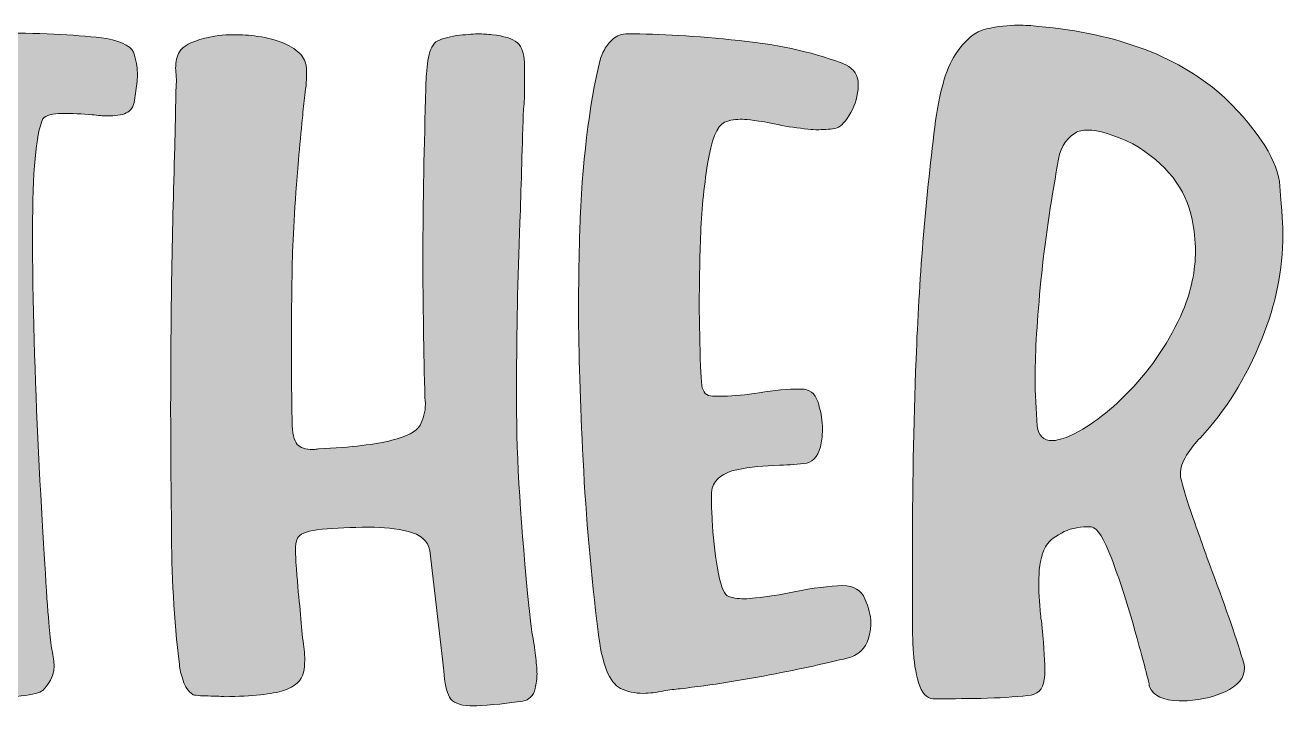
# Model space of a CAD drawing. Header units: inches. Extents: x 33 to 466, y -481 to -24.
# Drawn here: x 295.9 to 466, y -116.8 to -24.7 of the extents above; entities that cross this region are included whole.
import ezdxf

# ---------------------------------------------------------------- set-up
doc = ezdxf.new("R2010")
doc.units = ezdxf.units.IN
doc.header["$MEASUREMENT"] = 0
doc.layers.add('Layer 1', color=7, linetype='Continuous')

# ---------------------------------------------------------------- blocks, each defined once
blk = doc.blocks.new('block 11')
at = {"layer": 'Layer 1', "true_color": 0x0b0b0b}
h = blk.add_hatch(color=28, dxfattribs=at)
h.dxf.hatch_style = 2
edge = h.paths.add_edge_path()
edge.add_spline(control_points=[(447.95, -113.85), (447.44, -111.87), (446.71, -109.23), (445.8, -105.9), (444.85, -102.64), (443.89, -99.65), (442.88, -96.95), (441.86, -94.24), (440.96, -92.78), (440.12, -92.61), (440.12, -92.61), (439.61, -92.61), (439.61, -92.61), (438.26, -92.61), (437.07, -92.89), (436.06, -93.46), (434.93, -94.08), (434.2, -94.7), (433.92, -95.31), (433.3, -96.55), (433.02, -97.96), (433.02, -99.6), (432.96, -101.23), (433.07, -102.86), (433.24, -104.5), (433.3, -104.67), (433.3, -104.83), (433.3, -105), (433.3, -105.12), (433.3, -105.23), (433.36, -105.28), (433.64, -108.16), (433.81, -110.35), (433.81, -111.87), (433.81, -112.44), (433.81, -112.89), (433.75, -113.28), (433.58, -114.63), (432.79, -115.37), (431.5, -115.42), (429.75, -115.65), (427.61, -115.76), (425.19, -115.82), (422.71, -115.87), (420.57, -115.87), (418.71, -115.87), (417.81, -115.82), (417.14, -115.09), (416.74, -113.68), (416.35, -112.33), (416.07, -110.8), (416.01, -109.06), (415.9, -107.31), (415.9, -105.68), (415.9, -104.27), (415.9, -104.27), (415.9, -96.72), (415.9, -96.72), (415.9, -87.88), (416.07, -78.92), (416.4, -69.91), (416.8, -59.27), (417.64, -48.79), (418.94, -38.48), (419.5, -33.98), (420.4, -30.71), (421.7, -28.74), (422.99, -26.77), (424.4, -25.58), (425.92, -25.25), (427.44, -24.91), (428.85, -24.74), (430.26, -24.74), (431.1, -24.74), (432, -24.8), (432.96, -24.91), (443.78, -25.87), (452.23, -29.08), (458.25, -34.65), (462.93, -39.22), (465.35, -43.16), (465.63, -46.54), (465.91, -49.97), (466.03, -52.11), (466.03, -53.07), (466.03, -57.86), (465.07, -62.53), (463.21, -67.1), (461.01, -72.56), (458.2, -77.01), (454.87, -80.56), (454.2, -81.23), (453.58, -82.02), (453.01, -82.92), (452.45, -83.82), (452.17, -84.67), (452.17, -85.46), (452.17, -85.63), (452.17, -85.85), (452.23, -86.02), (452.51, -87.32), (453.07, -89.12), (453.86, -91.37), (454.65, -93.63), (455.49, -96.05), (456.45, -98.64), (458.37, -103.76), (459.83, -107.93), (460.79, -111.25), (460.79, -111.42), (460.84, -111.59), (460.84, -111.71), (460.84, -113.06), (459.94, -114.13), (458.2, -114.92), (456.34, -115.76), (454.37, -116.16), (452.28, -116.16), (452.28, -116.16), (452, -116.16), (452, -116.16), (449.8, -116.1), (448.51, -115.48), (448, -114.24), (447.95, -114.13), (447.95, -114.02), (447.95, -113.85)], knot_values=[0, 0, 0, 0, 1, 1, 1, 2, 2, 2, 3, 3, 3, 4, 4, 4, 5, 5, 5, 6, 6, 6, 7, 7, 7, 8, 8, 8, 9, 9, 9, 10, 10, 10, 11, 11, 11, 12, 12, 12, 13, 13, 13, 14, 14, 14, 15, 15, 15, 16, 16, 16, 17, 17, 17, 18, 18, 18, 19, 19, 19, 20, 20, 20, 21, 21, 21, 22, 22, 22, 23, 23, 23, 24, 24, 24, 25, 25, 25, 26, 26, 26, 27, 27, 27, 28, 28, 28, 29, 29, 29, 30, 30, 30, 31, 31, 31, 32, 32, 32, 33, 33, 33, 34, 34, 34, 35, 35, 35, 36, 36, 36, 37, 37, 37, 38, 38, 38, 39, 39, 39, 40, 40, 40, 41, 41, 41, 42, 42, 42, 42], degree=3, periodic=1)
edge = h.paths.add_edge_path()
edge.add_spline(control_points=[(439.61, -38.93), (438.93, -38.93), (438.37, -39.05), (437.92, -39.33), (436.57, -40.17), (435.78, -41.58), (435.55, -43.61), (434.6, -48.85), (433.81, -54.08), (433.3, -59.27), (432.79, -64.5), (432.51, -68.84), (432.51, -72.28), (432.51, -74.64), (432.63, -76.84), (432.79, -78.98), (432.96, -80.28), (433.64, -80.95), (434.82, -80.95), (435.38, -80.95), (436.17, -80.73), (437.02, -80.39), (439.55, -79.32), (442.31, -77.29), (445.3, -74.19), (448.28, -71.1), (450.7, -67.49), (452.51, -63.38), (453.63, -60.68), (454.2, -57.97), (454.2, -55.27), (454.2, -53.86), (454.03, -52.45), (453.75, -51.04), (452.9, -46.82), (450.26, -43.44), (445.75, -40.79), (443.1, -39.55), (441.07, -38.93), (439.61, -38.93)], knot_values=[0, 0, 0, 0, 1, 1, 1, 2, 2, 2, 3, 3, 3, 4, 4, 4, 5, 5, 5, 6, 6, 6, 7, 7, 7, 8, 8, 8, 9, 9, 9, 10, 10, 10, 11, 11, 11, 12, 12, 12, 13, 13, 13, 13], degree=3, periodic=1)
h = blk.add_hatch(color=28, dxfattribs=at)
h.dxf.hatch_style = 2
edge = h.paths.add_edge_path()
edge.add_spline(control_points=[(296.85, -52.56), (296.85, -52.56), (296.85, -56.06), (296.85, -56.06), (296.96, -66.08), (297.3, -76.16), (297.86, -86.36), (298.42, -96.55), (298.82, -103.14), (299.1, -106.13), (299.21, -107.42), (299.32, -108.49), (299.49, -109.34), (299.66, -110.13), (299.77, -110.86), (299.77, -111.48), (299.77, -111.71), (299.72, -111.93), (299.72, -112.1), (299.61, -112.89), (299.1, -113.79), (298.25, -114.75), (297.86, -115.03), (296.9, -115.31), (295.33, -115.48), (293.69, -115.7), (291.89, -115.82), (289.92, -115.76), (287.89, -115.76), (286.09, -115.54), (284.51, -115.14), (282.93, -114.75), (282.03, -114.02), (281.75, -113.06), (281.36, -111.31), (281.07, -109.28), (280.91, -106.86), (280.29, -94.98), (279.95, -83.49), (279.95, -72.28), (279.95, -70.08), (280, -67.83), (280, -65.63), (280, -65.63), (280.06, -59.15), (280.06, -59.15), (280.06, -52.62), (279.95, -45.86), (279.78, -38.99), (279.78, -37.92), (279.39, -37.3), (278.54, -37.19), (277.69, -37.08), (276.96, -37.02), (276.29, -37.02), (275.33, -37.02), (274.15, -37.13), (272.74, -37.24), (271.72, -37.36), (270.6, -37.47), (269.36, -37.53), (268.97, -37.53), (268.57, -37.58), (268.23, -37.58), (267.5, -37.58), (266.99, -37.53), (266.54, -37.41), (265.92, -37.24), (265.53, -36.68), (265.25, -35.78), (264.97, -34.88), (264.74, -33.36), (264.57, -31.27), (264.57, -31.05), (264.52, -30.77), (264.52, -30.54), (264.52, -29.41), (264.85, -28.57), (265.53, -28.01), (266.32, -27.39), (267.84, -26.94), (270.09, -26.77), (275.22, -26.26), (279.95, -25.98), (284.34, -25.92), (288.74, -25.87), (291.55, -25.81), (292.73, -25.81), (298.54, -25.81), (303.27, -26.09), (306.87, -26.54), (309.18, -26.99), (310.42, -27.72), (310.65, -28.8), (310.93, -29.87), (311.04, -30.71), (311.04, -31.44), (311.04, -32.29), (310.93, -33.08), (310.76, -33.98), (310.76, -33.98), (310.65, -34.88), (310.65, -34.88), (310.53, -35.78), (310.14, -36.34), (309.52, -36.62), (308.9, -36.91), (308, -37.02), (306.93, -37.02), (306.42, -37.02), (305.75, -36.96), (304.9, -36.85), (303.55, -36.74), (302.2, -36.68), (300.84, -36.68), (299.55, -36.68), (298.65, -36.91), (298.25, -37.41), (297.3, -39.55), (296.85, -44.62), (296.85, -52.56)], knot_values=[0, 0, 0, 0, 1, 1, 1, 2, 2, 2, 3, 3, 3, 4, 4, 4, 5, 5, 5, 6, 6, 6, 7, 7, 7, 8, 8, 8, 9, 9, 9, 10, 10, 10, 11, 11, 11, 12, 12, 12, 13, 13, 13, 14, 14, 14, 15, 15, 15, 16, 16, 16, 17, 17, 17, 18, 18, 18, 19, 19, 19, 20, 20, 20, 21, 21, 21, 22, 22, 22, 23, 23, 23, 24, 24, 24, 25, 25, 25, 26, 26, 26, 27, 27, 27, 28, 28, 28, 29, 29, 29, 30, 30, 30, 31, 31, 31, 32, 32, 32, 33, 33, 33, 34, 34, 34, 35, 35, 35, 36, 36, 36, 37, 37, 37, 38, 38, 38, 39, 39, 39, 40, 40, 40, 40], degree=3, periodic=1)
h = blk.add_hatch(color=28, dxfattribs=at)
h.dxf.hatch_style = 2
edge = h.paths.add_edge_path()
edge.add_spline(control_points=[(356.38, -116.83), (356.38, -116.83), (356.04, -116.83), (356.04, -116.83), (354.57, -116.77), (353.67, -116.38), (353.28, -115.65), (352.88, -114.92), (352.6, -113.73), (352.49, -112.1), (352.43, -111.59), (352.38, -111.09), (352.32, -110.52), (352.32, -110.52), (350.63, -95.82), (350.63, -95.82), (350.35, -94.53), (349.33, -93.63), (347.7, -93.23), (346.07, -92.84), (344.26, -92.67), (342.41, -92.67), (342.41, -92.67), (341.45, -92.67), (341.45, -92.67), (339.14, -92.72), (337.11, -92.84), (335.37, -93.01), (333.84, -93.23), (332.94, -93.63), (332.72, -94.13), (332.49, -94.64), (332.44, -95.2), (332.44, -95.82), (332.44, -96.16), (332.44, -96.55), (332.49, -96.95), (332.49, -96.95), (332.49, -97.4), (332.49, -97.4), (332.66, -99.82), (332.83, -101.79), (333, -103.31), (333.17, -104.89), (333.28, -106.35), (333.39, -107.65), (333.56, -108.78), (333.68, -109.73), (333.68, -110.63), (333.68, -111.25), (333.62, -111.82), (333.51, -112.33), (333.28, -113.45), (332.38, -114.24), (330.86, -114.75), (329.28, -115.25), (326.63, -115.54), (322.86, -115.59), (322.75, -115.59), (322.47, -115.59), (322.07, -115.54), (321.62, -115.54), (321.12, -115.54), (320.61, -115.48), (320.1, -115.48), (319.65, -115.48), (319.26, -115.42), (318.86, -115.37), (318.58, -115.37), (318.52, -115.31), (317.9, -114.86), (317.45, -114.24), (317.23, -113.4), (316.95, -112.61), (316.78, -111.87), (316.72, -111.25), (315.99, -105.12), (315.65, -98.98), (315.65, -92.72), (315.6, -87.6), (315.54, -82.47), (315.54, -77.29), (315.54, -65.29), (315.71, -53.3), (316.1, -41.24), (316.16, -38.54), (316.21, -35.84), (316.27, -33.13), (316.27, -32.79), (316.33, -32.51), (316.33, -32.23), (316.33, -31.95), (316.27, -31.67), (316.27, -31.39), (316.27, -31.1), (316.21, -30.82), (316.21, -30.6), (316.21, -29.64), (316.38, -28.91), (316.72, -28.34), (317.12, -27.61), (318.3, -26.99), (320.16, -26.49), (321.34, -26.2), (322.64, -26.04), (324.04, -26.04), (325.11, -26.04), (326.18, -26.09), (327.31, -26.26), (330.07, -26.65), (332.04, -27.5), (333.23, -28.8), (333.68, -29.41), (333.9, -30.03), (333.9, -30.54), (333.9, -31.05), (333.9, -31.39), (333.9, -31.61), (333.9, -32.23), (333.9, -32.79), (333.79, -33.41), (333.79, -33.41), (333.68, -34.2), (333.68, -34.2), (333.56, -35.22), (333.45, -36.23), (333.39, -37.3), (333.17, -39.16), (333, -41.07), (332.83, -42.99), (332.32, -49.07), (332.04, -53.92), (331.99, -57.52), (331.93, -61.18), (331.87, -64.28), (331.87, -66.93), (331.87, -69.57), (331.87, -72.28), (331.93, -75.15), (331.93, -76.11), (331.93, -77.07), (331.99, -78.08), (331.99, -78.08), (331.99, -78.42), (331.99, -78.42), (331.99, -79.94), (332.21, -80.95), (332.66, -81.46), (333.06, -81.91), (333.79, -82.14), (334.8, -82.14), (335.03, -82.14), (335.31, -82.08), (335.54, -82.08), (340.04, -81.85), (343.36, -81.46), (345.45, -80.9), (347.53, -80.39), (348.77, -79.71), (349.28, -78.87), (349.73, -78.02), (350.01, -77.07), (350.01, -76), (350.01, -75.77), (349.95, -75.49), (349.95, -75.26), (349.78, -68.9), (349.67, -62.53), (349.67, -56.23), (349.67, -48.57), (349.84, -40.96), (350.07, -33.3), (350.07, -33.3), (350.07, -32.96), (350.07, -32.96), (350.07, -31.89), (350.18, -30.77), (350.35, -29.53), (350.52, -28.34), (350.85, -27.5), (351.42, -26.99), (352.15, -26.6), (353.11, -26.32), (354.24, -26.15), (355.36, -26.04), (356.32, -25.92), (357.11, -25.92), (357.78, -25.92), (358.4, -25.98), (359.08, -26.04), (360.6, -26.2), (361.73, -26.54), (362.46, -27.11), (363.08, -27.72), (363.36, -28.63), (363.42, -29.75), (363.42, -30.88), (363.42, -31.72), (363.42, -32.29), (363.42, -33.36), (363.42, -34.43), (363.36, -35.39), (363.3, -35.89), (363.3, -36.34), (363.25, -36.68), (363.08, -42.09), (362.96, -46.99), (362.8, -51.44), (362.46, -59.15), (362.35, -66.36), (362.35, -73.18), (362.35, -73.18), (362.35, -77.18), (362.35, -77.18), (362.4, -85.06), (363.08, -94.58), (364.26, -105.74), (364.32, -106.13), (364.37, -106.69), (364.49, -107.31), (364.71, -108.44), (364.88, -109.45), (364.94, -110.35), (365.05, -111.31), (365.11, -111.99), (365.11, -112.49), (365.11, -113.17), (364.99, -113.85), (364.88, -114.47), (364.6, -115.48), (364.03, -116.04), (363.19, -116.21), (360.09, -116.61), (357.84, -116.83), (356.38, -116.83)], knot_values=[0, 0, 0, 0, 1, 1, 1, 2, 2, 2, 3, 3, 3, 4, 4, 4, 5, 5, 5, 6, 6, 6, 7, 7, 7, 8, 8, 8, 9, 9, 9, 10, 10, 10, 11, 11, 11, 12, 12, 12, 13, 13, 13, 14, 14, 14, 15, 15, 15, 16, 16, 16, 17, 17, 17, 18, 18, 18, 19, 19, 19, 20, 20, 20, 21, 21, 21, 22, 22, 22, 23, 23, 23, 24, 24, 24, 25, 25, 25, 26, 26, 26, 27, 27, 27, 28, 28, 28, 29, 29, 29, 30, 30, 30, 31, 31, 31, 32, 32, 32, 33, 33, 33, 34, 34, 34, 35, 35, 35, 36, 36, 36, 37, 37, 37, 38, 38, 38, 39, 39, 39, 40, 40, 40, 41, 41, 41, 42, 42, 42, 43, 43, 43, 44, 44, 44, 45, 45, 45, 46, 46, 46, 47, 47, 47, 48, 48, 48, 49, 49, 49, 50, 50, 50, 51, 51, 51, 52, 52, 52, 53, 53, 53, 54, 54, 54, 55, 55, 55, 56, 56, 56, 57, 57, 57, 58, 58, 58, 59, 59, 59, 60, 60, 60, 61, 61, 61, 62, 62, 62, 63, 63, 63, 64, 64, 64, 65, 65, 65, 66, 66, 66, 67, 67, 67, 68, 68, 68, 69, 69, 69, 70, 70, 70, 71, 71, 71, 72, 72, 72, 73, 73, 73, 74, 74, 74, 75, 75, 75, 76, 76, 76, 77, 77, 77, 78, 78, 78, 78], degree=3, periodic=1)
h = blk.add_hatch(color=28, dxfattribs=at)
h.dxf.hatch_style = 2
edge = h.paths.add_edge_path()
edge.add_spline(control_points=[(374.22, -28.06), (374.51, -27.56), (374.9, -27.05), (375.41, -26.6), (375.91, -26.15), (376.59, -25.92), (377.43, -25.92), (381.6, -25.92), (386.61, -26.2), (392.47, -26.82), (398.33, -27.44), (403.12, -28.57), (406.89, -30.09), (408.02, -30.71), (408.58, -31.55), (408.58, -32.74), (408.58, -32.74), (408.58, -32.96), (408.58, -32.96), (408.52, -34.26), (408.19, -35.44), (407.57, -36.57), (406.89, -37.75), (406.27, -38.43), (405.71, -38.65), (404.92, -38.82), (404.08, -38.88), (403.23, -38.88), (402.72, -38.88), (402.27, -38.88), (401.77, -38.82), (400.41, -38.65), (399.06, -38.48), (397.71, -38.2), (396.36, -37.92), (395.29, -37.69), (394.5, -37.64), (393.77, -37.53), (393.2, -37.47), (392.92, -37.47), (392.02, -37.47), (391.23, -37.58), (390.5, -37.86), (389.43, -38.37), (388.7, -40.29), (388.19, -43.5), (387.68, -46.71), (387.35, -50.03), (387.23, -53.47), (387.12, -56.85), (387.07, -59.72), (387.07, -62.03), (387.07, -63.55), (387.07, -65.01), (387.12, -66.42), (387.18, -69.97), (387.29, -72.33), (387.4, -73.46), (387.57, -74.42), (388.02, -74.93), (388.87, -74.93), (389.71, -74.93), (390.22, -74.93), (390.33, -74.93), (391.8, -74.93), (393.37, -74.76), (395.18, -74.47), (397.2, -74.14), (399.06, -73.97), (400.75, -73.97), (400.75, -73.97), (401.26, -73.97), (401.26, -73.97), (402.27, -74.14), (402.95, -74.87), (403.23, -76.11), (403.57, -77.29), (403.74, -78.36), (403.74, -79.32), (403.74, -79.94), (403.68, -80.56), (403.57, -81.23), (403.29, -82.81), (402.61, -83.71), (401.6, -83.99), (400.53, -84.16), (399.29, -84.22), (397.94, -84.28), (395.85, -84.33), (393.94, -84.5), (392.13, -84.89), (390.33, -85.29), (389.21, -86.08), (388.81, -87.37), (388.75, -87.71), (388.7, -88.22), (388.7, -88.89), (388.7, -89.63), (388.75, -90.53), (388.81, -91.65), (388.92, -93.85), (389.15, -96.05), (389.54, -98.19), (389.88, -100.33), (390.33, -101.57), (390.84, -101.96), (391.46, -102.19), (392.25, -102.36), (393.15, -102.36), (393.65, -102.36), (394.11, -102.3), (394.67, -102.24), (396.3, -102.07), (398.05, -101.79), (399.91, -101.4), (402.44, -100.89), (404.64, -100.61), (406.5, -100.55), (407.96, -100.61), (408.98, -101.17), (409.48, -102.36), (409.99, -103.54), (410.27, -104.61), (410.27, -105.57), (410.27, -106.07), (410.21, -106.64), (410.1, -107.14), (409.82, -108.72), (408.98, -109.73), (407.57, -110.24), (405.03, -110.92), (401.65, -111.65), (397.37, -112.49), (393.04, -113.34), (388.75, -114.02), (384.47, -114.52), (383.74, -114.58), (383.01, -114.69), (382.28, -114.8), (381.26, -115.03), (380.36, -115.14), (379.52, -115.14), (378.33, -115.14), (377.32, -114.92), (376.42, -114.47), (374.9, -113.73), (373.88, -111.14), (373.38, -106.81), (372.42, -99.14), (371.74, -91.43), (371.35, -83.6), (370.96, -75.77), (370.73, -69.01), (370.73, -63.21), (370.73, -59.66), (370.79, -56.11), (370.9, -52.62), (371.18, -43.44), (372.14, -35.67), (373.66, -29.41), (373.77, -29.02), (373.94, -28.57), (374.22, -28.06)], knot_values=[0, 0, 0, 0, 1, 1, 1, 2, 2, 2, 3, 3, 3, 4, 4, 4, 5, 5, 5, 6, 6, 6, 7, 7, 7, 8, 8, 8, 9, 9, 9, 10, 10, 10, 11, 11, 11, 12, 12, 12, 13, 13, 13, 14, 14, 14, 15, 15, 15, 16, 16, 16, 17, 17, 17, 18, 18, 18, 19, 19, 19, 20, 20, 20, 21, 21, 21, 22, 22, 22, 23, 23, 23, 24, 24, 24, 25, 25, 25, 26, 26, 26, 27, 27, 27, 28, 28, 28, 29, 29, 29, 30, 30, 30, 31, 31, 31, 32, 32, 32, 33, 33, 33, 34, 34, 34, 35, 35, 35, 36, 36, 36, 37, 37, 37, 38, 38, 38, 39, 39, 39, 40, 40, 40, 41, 41, 41, 42, 42, 42, 43, 43, 43, 44, 44, 44, 45, 45, 45, 46, 46, 46, 47, 47, 47, 48, 48, 48, 49, 49, 49, 50, 50, 50, 51, 51, 51, 52, 52, 52, 53, 53, 53, 54, 54, 54, 54], degree=3, periodic=1)
at = {"layer": 'Layer 1', "lineweight": 0}
for points, knots in [([(447.95, -113.85), (447.44, -111.87), (446.71, -109.23), (445.8, -105.9), (444.85, -102.64), (443.89, -99.65), (442.88, -96.95), (441.86, -94.24), (440.96, -92.78), (440.12, -92.61), (440.12, -92.61), (439.61, -92.61), (439.61, -92.61), (438.26, -92.61), (437.07, -92.89), (436.06, -93.46), (434.93, -94.08), (434.2, -94.7), (433.92, -95.31), (433.3, -96.55), (433.02, -97.96), (433.02, -99.6), (432.96, -101.23), (433.07, -102.86), (433.24, -104.5), (433.3, -104.67), (433.3, -104.83), (433.3, -105), (433.3, -105.12), (433.3, -105.23), (433.36, -105.28), (433.64, -108.16), (433.81, -110.35), (433.81, -111.87), (433.81, -112.44), (433.81, -112.89), (433.75, -113.28), (433.58, -114.63), (432.79, -115.37), (431.5, -115.42), (429.75, -115.65), (427.61, -115.76), (425.19, -115.82), (422.71, -115.87), (420.57, -115.87), (418.71, -115.87), (417.81, -115.82), (417.14, -115.09), (416.74, -113.68), (416.35, -112.33), (416.07, -110.8), (416.01, -109.06), (415.9, -107.31), (415.9, -105.68), (415.9, -104.27), (415.9, -104.27), (415.9, -96.72), (415.9, -96.72), (415.9, -87.88), (416.07, -78.92), (416.4, -69.91), (416.8, -59.27), (417.64, -48.79), (418.94, -38.48), (419.5, -33.98), (420.4, -30.71), (421.7, -28.74), (422.99, -26.77), (424.4, -25.58), (425.92, -25.25), (427.44, -24.91), (428.85, -24.74), (430.26, -24.74), (431.1, -24.74), (432, -24.8), (432.96, -24.91), (443.78, -25.87), (452.23, -29.08), (458.25, -34.65), (462.93, -39.22), (465.35, -43.16), (465.63, -46.54), (465.91, -49.97), (466.03, -52.11), (466.03, -53.07), (466.03, -57.86), (465.07, -62.53), (463.21, -67.1), (461.01, -72.56), (458.2, -77.01), (454.87, -80.56), (454.2, -81.23), (453.58, -82.02), (453.01, -82.92), (452.45, -83.82), (452.17, -84.67), (452.17, -85.46), (452.17, -85.63), (452.17, -85.85), (452.23, -86.02), (452.51, -87.32), (453.07, -89.12), (453.86, -91.37), (454.65, -93.63), (455.49, -96.05), (456.45, -98.64), (458.37, -103.76), (459.83, -107.93), (460.79, -111.25), (460.79, -111.42), (460.84, -111.59), (460.84, -111.71), (460.84, -113.06), (459.94, -114.13), (458.2, -114.92), (456.34, -115.76), (454.37, -116.16), (452.28, -116.16), (452.28, -116.16), (452, -116.16), (452, -116.16), (449.8, -116.1), (448.51, -115.48), (448, -114.24), (447.95, -114.13), (447.95, -114.02), (447.95, -113.85)], [0, 0, 0, 0, 1, 1, 1, 2, 2, 2, 3, 3, 3, 4, 4, 4, 5, 5, 5, 6, 6, 6, 7, 7, 7, 8, 8, 8, 9, 9, 9, 10, 10, 10, 11, 11, 11, 12, 12, 12, 13, 13, 13, 14, 14, 14, 15, 15, 15, 16, 16, 16, 17, 17, 17, 18, 18, 18, 19, 19, 19, 20, 20, 20, 21, 21, 21, 22, 22, 22, 23, 23, 23, 24, 24, 24, 25, 25, 25, 26, 26, 26, 27, 27, 27, 28, 28, 28, 29, 29, 29, 30, 30, 30, 31, 31, 31, 32, 32, 32, 33, 33, 33, 34, 34, 34, 35, 35, 35, 36, 36, 36, 37, 37, 37, 38, 38, 38, 39, 39, 39, 40, 40, 40, 41, 41, 41, 42, 42, 42, 42]), ([(296.85, -52.56), (296.85, -52.56), (296.85, -56.06), (296.85, -56.06), (296.96, -66.08), (297.3, -76.16), (297.86, -86.36), (298.42, -96.55), (298.82, -103.14), (299.1, -106.13), (299.21, -107.42), (299.32, -108.49), (299.49, -109.34), (299.66, -110.13), (299.77, -110.86), (299.77, -111.48), (299.77, -111.71), (299.72, -111.93), (299.72, -112.1), (299.61, -112.89), (299.1, -113.79), (298.25, -114.75), (297.86, -115.03), (296.9, -115.31), (295.33, -115.48), (293.69, -115.7), (291.89, -115.82), (289.92, -115.76), (287.89, -115.76), (286.09, -115.54), (284.51, -115.14), (282.93, -114.75), (282.03, -114.02), (281.75, -113.06), (281.36, -111.31), (281.07, -109.28), (280.91, -106.86), (280.29, -94.98), (279.95, -83.49), (279.95, -72.28), (279.95, -70.08), (280, -67.83), (280, -65.63), (280, -65.63), (280.06, -59.15), (280.06, -59.15), (280.06, -52.62), (279.95, -45.86), (279.78, -38.99), (279.78, -37.92), (279.39, -37.3), (278.54, -37.19), (277.69, -37.08), (276.96, -37.02), (276.29, -37.02), (275.33, -37.02), (274.15, -37.13), (272.74, -37.24), (271.72, -37.36), (270.6, -37.47), (269.36, -37.53), (268.97, -37.53), (268.57, -37.58), (268.23, -37.58), (267.5, -37.58), (266.99, -37.53), (266.54, -37.41), (265.92, -37.24), (265.53, -36.68), (265.25, -35.78), (264.97, -34.88), (264.74, -33.36), (264.57, -31.27), (264.57, -31.05), (264.52, -30.77), (264.52, -30.54), (264.52, -29.41), (264.85, -28.57), (265.53, -28.01), (266.32, -27.39), (267.84, -26.94), (270.09, -26.77), (275.22, -26.26), (279.95, -25.98), (284.34, -25.92), (288.74, -25.87), (291.55, -25.81), (292.73, -25.81), (298.54, -25.81), (303.27, -26.09), (306.87, -26.54), (309.18, -26.99), (310.42, -27.72), (310.65, -28.8), (310.93, -29.87), (311.04, -30.71), (311.04, -31.44), (311.04, -32.29), (310.93, -33.08), (310.76, -33.98), (310.76, -33.98), (310.65, -34.88), (310.65, -34.88), (310.53, -35.78), (310.14, -36.34), (309.52, -36.62), (308.9, -36.91), (308, -37.02), (306.93, -37.02), (306.42, -37.02), (305.75, -36.96), (304.9, -36.85), (303.55, -36.74), (302.2, -36.68), (300.84, -36.68), (299.55, -36.68), (298.65, -36.91), (298.25, -37.41), (297.3, -39.55), (296.85, -44.62), (296.85, -52.56)], [0, 0, 0, 0, 1, 1, 1, 2, 2, 2, 3, 3, 3, 4, 4, 4, 5, 5, 5, 6, 6, 6, 7, 7, 7, 8, 8, 8, 9, 9, 9, 10, 10, 10, 11, 11, 11, 12, 12, 12, 13, 13, 13, 14, 14, 14, 15, 15, 15, 16, 16, 16, 17, 17, 17, 18, 18, 18, 19, 19, 19, 20, 20, 20, 21, 21, 21, 22, 22, 22, 23, 23, 23, 24, 24, 24, 25, 25, 25, 26, 26, 26, 27, 27, 27, 28, 28, 28, 29, 29, 29, 30, 30, 30, 31, 31, 31, 32, 32, 32, 33, 33, 33, 34, 34, 34, 35, 35, 35, 36, 36, 36, 37, 37, 37, 38, 38, 38, 39, 39, 39, 40, 40, 40, 40]), ([(356.38, -116.83), (356.38, -116.83), (356.04, -116.83), (356.04, -116.83), (354.57, -116.77), (353.67, -116.38), (353.28, -115.65), (352.88, -114.92), (352.6, -113.73), (352.49, -112.1), (352.43, -111.59), (352.38, -111.09), (352.32, -110.52), (352.32, -110.52), (350.63, -95.82), (350.63, -95.82), (350.35, -94.53), (349.33, -93.63), (347.7, -93.23), (346.07, -92.84), (344.26, -92.67), (342.41, -92.67), (342.41, -92.67), (341.45, -92.67), (341.45, -92.67), (339.14, -92.72), (337.11, -92.84), (335.37, -93.01), (333.84, -93.23), (332.94, -93.63), (332.72, -94.13), (332.49, -94.64), (332.44, -95.2), (332.44, -95.82), (332.44, -96.16), (332.44, -96.55), (332.49, -96.95), (332.49, -96.95), (332.49, -97.4), (332.49, -97.4), (332.66, -99.82), (332.83, -101.79), (333, -103.31), (333.17, -104.89), (333.28, -106.35), (333.39, -107.65), (333.56, -108.78), (333.68, -109.73), (333.68, -110.63), (333.68, -111.25), (333.62, -111.82), (333.51, -112.33), (333.28, -113.45), (332.38, -114.24), (330.86, -114.75), (329.28, -115.25), (326.63, -115.54), (322.86, -115.59), (322.75, -115.59), (322.47, -115.59), (322.07, -115.54), (321.62, -115.54), (321.12, -115.54), (320.61, -115.48), (320.1, -115.48), (319.65, -115.48), (319.26, -115.42), (318.86, -115.37), (318.58, -115.37), (318.52, -115.31), (317.9, -114.86), (317.45, -114.24), (317.23, -113.4), (316.95, -112.61), (316.78, -111.87), (316.72, -111.25), (315.99, -105.12), (315.65, -98.98), (315.65, -92.72), (315.6, -87.6), (315.54, -82.47), (315.54, -77.29), (315.54, -65.29), (315.71, -53.3), (316.1, -41.24), (316.16, -38.54), (316.21, -35.84), (316.27, -33.13), (316.27, -32.79), (316.33, -32.51), (316.33, -32.23), (316.33, -31.95), (316.27, -31.67), (316.27, -31.39), (316.27, -31.1), (316.21, -30.82), (316.21, -30.6), (316.21, -29.64), (316.38, -28.91), (316.72, -28.34), (317.12, -27.61), (318.3, -26.99), (320.16, -26.49), (321.34, -26.2), (322.64, -26.04), (324.04, -26.04), (325.11, -26.04), (326.18, -26.09), (327.31, -26.26), (330.07, -26.65), (332.04, -27.5), (333.23, -28.8), (333.68, -29.41), (333.9, -30.03), (333.9, -30.54), (333.9, -31.05), (333.9, -31.39), (333.9, -31.61), (333.9, -32.23), (333.9, -32.79), (333.79, -33.41), (333.79, -33.41), (333.68, -34.2), (333.68, -34.2), (333.56, -35.22), (333.45, -36.23), (333.39, -37.3), (333.17, -39.16), (333, -41.07), (332.83, -42.99), (332.32, -49.07), (332.04, -53.92), (331.99, -57.52), (331.93, -61.18), (331.87, -64.28), (331.87, -66.93), (331.87, -69.57), (331.87, -72.28), (331.93, -75.15), (331.93, -76.11), (331.93, -77.07), (331.99, -78.08), (331.99, -78.08), (331.99, -78.42), (331.99, -78.42), (331.99, -79.94), (332.21, -80.95), (332.66, -81.46), (333.06, -81.91), (333.79, -82.14), (334.8, -82.14), (335.03, -82.14), (335.31, -82.08), (335.54, -82.08), (340.04, -81.85), (343.36, -81.46), (345.45, -80.9), (347.53, -80.39), (348.77, -79.71), (349.28, -78.87), (349.73, -78.02), (350.01, -77.07), (350.01, -76), (350.01, -75.77), (349.95, -75.49), (349.95, -75.26), (349.78, -68.9), (349.67, -62.53), (349.67, -56.23), (349.67, -48.57), (349.84, -40.96), (350.07, -33.3), (350.07, -33.3), (350.07, -32.96), (350.07, -32.96), (350.07, -31.89), (350.18, -30.77), (350.35, -29.53), (350.52, -28.34), (350.85, -27.5), (351.42, -26.99), (352.15, -26.6), (353.11, -26.32), (354.24, -26.15), (355.36, -26.04), (356.32, -25.92), (357.11, -25.92), (357.78, -25.92), (358.4, -25.98), (359.08, -26.04), (360.6, -26.2), (361.73, -26.54), (362.46, -27.11), (363.08, -27.72), (363.36, -28.63), (363.42, -29.75), (363.42, -30.88), (363.42, -31.72), (363.42, -32.29), (363.42, -33.36), (363.42, -34.43), (363.36, -35.39), (363.3, -35.89), (363.3, -36.34), (363.25, -36.68), (363.08, -42.09), (362.96, -46.99), (362.8, -51.44), (362.46, -59.15), (362.35, -66.36), (362.35, -73.18), (362.35, -73.18), (362.35, -77.18), (362.35, -77.18), (362.4, -85.06), (363.08, -94.58), (364.26, -105.74), (364.32, -106.13), (364.37, -106.69), (364.49, -107.31), (364.71, -108.44), (364.88, -109.45), (364.94, -110.35), (365.05, -111.31), (365.11, -111.99), (365.11, -112.49), (365.11, -113.17), (364.99, -113.85), (364.88, -114.47), (364.6, -115.48), (364.03, -116.04), (363.19, -116.21), (360.09, -116.61), (357.84, -116.83), (356.38, -116.83)], [0, 0, 0, 0, 1, 1, 1, 2, 2, 2, 3, 3, 3, 4, 4, 4, 5, 5, 5, 6, 6, 6, 7, 7, 7, 8, 8, 8, 9, 9, 9, 10, 10, 10, 11, 11, 11, 12, 12, 12, 13, 13, 13, 14, 14, 14, 15, 15, 15, 16, 16, 16, 17, 17, 17, 18, 18, 18, 19, 19, 19, 20, 20, 20, 21, 21, 21, 22, 22, 22, 23, 23, 23, 24, 24, 24, 25, 25, 25, 26, 26, 26, 27, 27, 27, 28, 28, 28, 29, 29, 29, 30, 30, 30, 31, 31, 31, 32, 32, 32, 33, 33, 33, 34, 34, 34, 35, 35, 35, 36, 36, 36, 37, 37, 37, 38, 38, 38, 39, 39, 39, 40, 40, 40, 41, 41, 41, 42, 42, 42, 43, 43, 43, 44, 44, 44, 45, 45, 45, 46, 46, 46, 47, 47, 47, 48, 48, 48, 49, 49, 49, 50, 50, 50, 51, 51, 51, 52, 52, 52, 53, 53, 53, 54, 54, 54, 55, 55, 55, 56, 56, 56, 57, 57, 57, 58, 58, 58, 59, 59, 59, 60, 60, 60, 61, 61, 61, 62, 62, 62, 63, 63, 63, 64, 64, 64, 65, 65, 65, 66, 66, 66, 67, 67, 67, 68, 68, 68, 69, 69, 69, 70, 70, 70, 71, 71, 71, 72, 72, 72, 73, 73, 73, 74, 74, 74, 75, 75, 75, 76, 76, 76, 77, 77, 77, 78, 78, 78, 78]), ([(374.22, -28.06), (374.51, -27.56), (374.9, -27.05), (375.41, -26.6), (375.91, -26.15), (376.59, -25.92), (377.43, -25.92), (381.6, -25.92), (386.61, -26.2), (392.47, -26.82), (398.33, -27.44), (403.12, -28.57), (406.89, -30.09), (408.02, -30.71), (408.58, -31.55), (408.58, -32.74), (408.58, -32.74), (408.58, -32.96), (408.58, -32.96), (408.52, -34.26), (408.19, -35.44), (407.57, -36.57), (406.89, -37.75), (406.27, -38.43), (405.71, -38.65), (404.92, -38.82), (404.08, -38.88), (403.23, -38.88), (402.72, -38.88), (402.27, -38.88), (401.77, -38.82), (400.41, -38.65), (399.06, -38.48), (397.71, -38.2), (396.36, -37.92), (395.29, -37.69), (394.5, -37.64), (393.77, -37.53), (393.2, -37.47), (392.92, -37.47), (392.02, -37.47), (391.23, -37.58), (390.5, -37.86), (389.43, -38.37), (388.7, -40.29), (388.19, -43.5), (387.68, -46.71), (387.35, -50.03), (387.23, -53.47), (387.12, -56.85), (387.07, -59.72), (387.07, -62.03), (387.07, -63.55), (387.07, -65.01), (387.12, -66.42), (387.18, -69.97), (387.29, -72.33), (387.4, -73.46), (387.57, -74.42), (388.02, -74.93), (388.87, -74.93), (389.71, -74.93), (390.22, -74.93), (390.33, -74.93), (391.8, -74.93), (393.37, -74.76), (395.18, -74.47), (397.2, -74.14), (399.06, -73.97), (400.75, -73.97), (400.75, -73.97), (401.26, -73.97), (401.26, -73.97), (402.27, -74.14), (402.95, -74.87), (403.23, -76.11), (403.57, -77.29), (403.74, -78.36), (403.74, -79.32), (403.74, -79.94), (403.68, -80.56), (403.57, -81.23), (403.29, -82.81), (402.61, -83.71), (401.6, -83.99), (400.53, -84.16), (399.29, -84.22), (397.94, -84.28), (395.85, -84.33), (393.94, -84.5), (392.13, -84.89), (390.33, -85.29), (389.21, -86.08), (388.81, -87.37), (388.75, -87.71), (388.7, -88.22), (388.7, -88.89), (388.7, -89.63), (388.75, -90.53), (388.81, -91.65), (388.92, -93.85), (389.15, -96.05), (389.54, -98.19), (389.88, -100.33), (390.33, -101.57), (390.84, -101.96), (391.46, -102.19), (392.25, -102.36), (393.15, -102.36), (393.65, -102.36), (394.11, -102.3), (394.67, -102.24), (396.3, -102.07), (398.05, -101.79), (399.91, -101.4), (402.44, -100.89), (404.64, -100.61), (406.5, -100.55), (407.96, -100.61), (408.98, -101.17), (409.48, -102.36), (409.99, -103.54), (410.27, -104.61), (410.27, -105.57), (410.27, -106.07), (410.21, -106.64), (410.1, -107.14), (409.82, -108.72), (408.98, -109.73), (407.57, -110.24), (405.03, -110.92), (401.65, -111.65), (397.37, -112.49), (393.04, -113.34), (388.75, -114.02), (384.47, -114.52), (383.74, -114.58), (383.01, -114.69), (382.28, -114.8), (381.26, -115.03), (380.36, -115.14), (379.52, -115.14), (378.33, -115.14), (377.32, -114.92), (376.42, -114.47), (374.9, -113.73), (373.88, -111.14), (373.38, -106.81), (372.42, -99.14), (371.74, -91.43), (371.35, -83.6), (370.96, -75.77), (370.73, -69.01), (370.73, -63.21), (370.73, -59.66), (370.79, -56.11), (370.9, -52.62), (371.18, -43.44), (372.14, -35.67), (373.66, -29.41), (373.77, -29.02), (373.94, -28.57), (374.22, -28.06)], [0, 0, 0, 0, 1, 1, 1, 2, 2, 2, 3, 3, 3, 4, 4, 4, 5, 5, 5, 6, 6, 6, 7, 7, 7, 8, 8, 8, 9, 9, 9, 10, 10, 10, 11, 11, 11, 12, 12, 12, 13, 13, 13, 14, 14, 14, 15, 15, 15, 16, 16, 16, 17, 17, 17, 18, 18, 18, 19, 19, 19, 20, 20, 20, 21, 21, 21, 22, 22, 22, 23, 23, 23, 24, 24, 24, 25, 25, 25, 26, 26, 26, 27, 27, 27, 28, 28, 28, 29, 29, 29, 30, 30, 30, 31, 31, 31, 32, 32, 32, 33, 33, 33, 34, 34, 34, 35, 35, 35, 36, 36, 36, 37, 37, 37, 38, 38, 38, 39, 39, 39, 40, 40, 40, 41, 41, 41, 42, 42, 42, 43, 43, 43, 44, 44, 44, 45, 45, 45, 46, 46, 46, 47, 47, 47, 48, 48, 48, 49, 49, 49, 50, 50, 50, 51, 51, 51, 52, 52, 52, 53, 53, 53, 54, 54, 54, 54]), ([(439.61, -38.93), (438.93, -38.93), (438.37, -39.05), (437.92, -39.33), (436.57, -40.17), (435.78, -41.58), (435.55, -43.61), (434.6, -48.85), (433.81, -54.08), (433.3, -59.27), (432.79, -64.5), (432.51, -68.84), (432.51, -72.28), (432.51, -74.64), (432.63, -76.84), (432.79, -78.98), (432.96, -80.28), (433.64, -80.95), (434.82, -80.95), (435.38, -80.95), (436.17, -80.73), (437.02, -80.39), (439.55, -79.32), (442.31, -77.29), (445.3, -74.19), (448.28, -71.1), (450.7, -67.49), (452.51, -63.38), (453.63, -60.68), (454.2, -57.97), (454.2, -55.27), (454.2, -53.86), (454.03, -52.45), (453.75, -51.04), (452.9, -46.82), (450.26, -43.44), (445.75, -40.79), (443.1, -39.55), (441.07, -38.93), (439.61, -38.93)], [0, 0, 0, 0, 1, 1, 1, 2, 2, 2, 3, 3, 3, 4, 4, 4, 5, 5, 5, 6, 6, 6, 7, 7, 7, 8, 8, 8, 9, 9, 9, 10, 10, 10, 11, 11, 11, 12, 12, 12, 13, 13, 13, 13])]:
    blk.add_open_spline(points, degree=3, knots=knots, dxfattribs=at)
blk = doc.blocks.new('block 2')
at = {"layer": 'Layer 1'}
blk.add_blockref('block 11', (0, 0), dxfattribs=at)

msp = doc.modelspace()

# ---------------------------------------------------------------- block references
at = {"layer": 'Layer 1'}
msp.add_blockref('block 2', (0, 0), dxfattribs=at)

doc.saveas('drawing.dxf')
